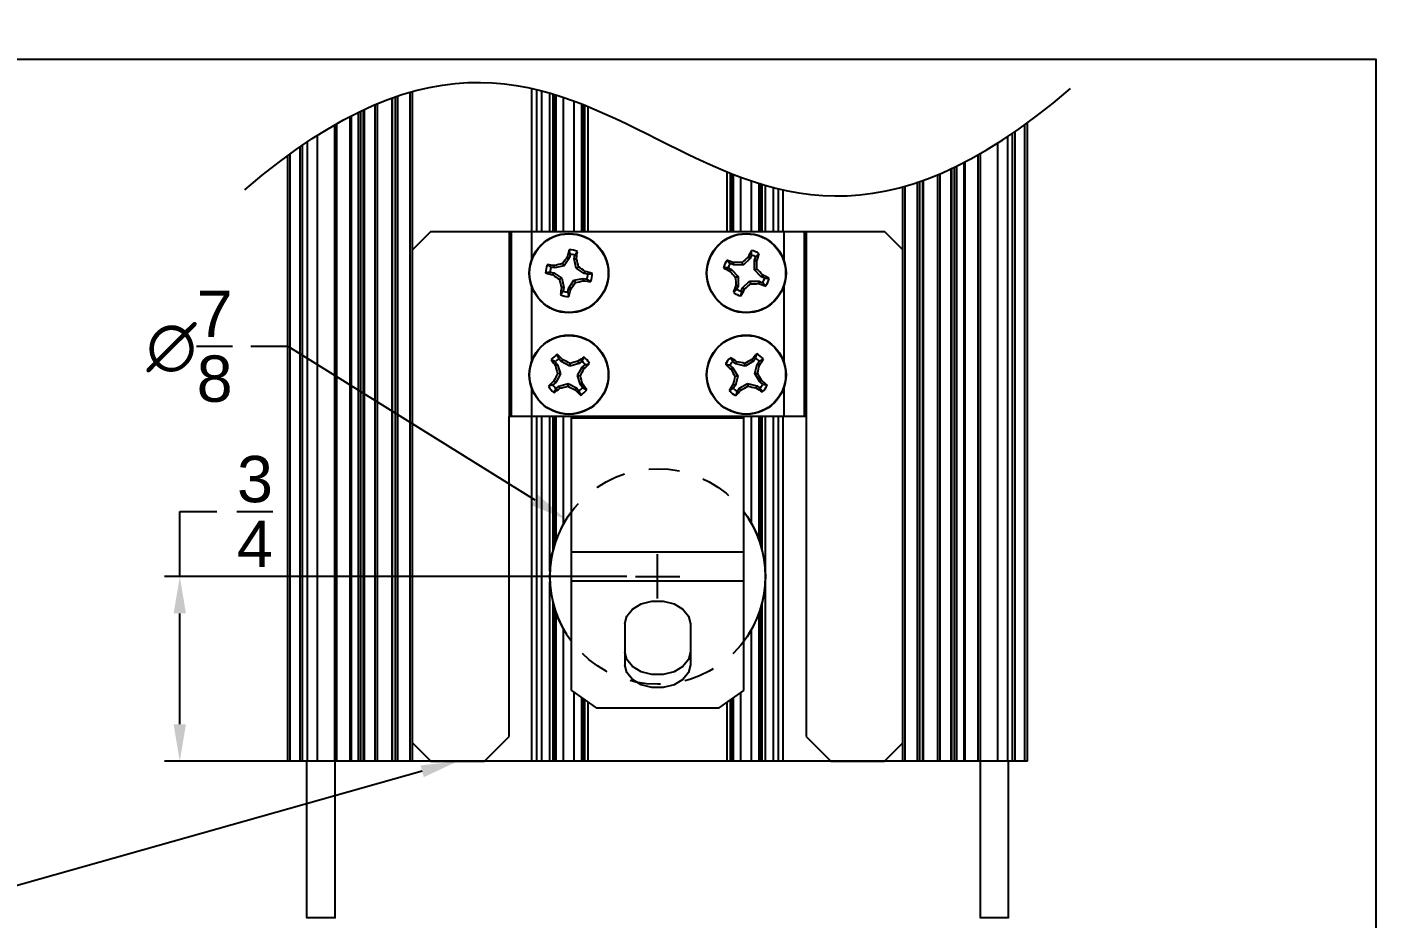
# Model space of a CAD drawing. Extents: x 0 to 10.6, y -9.5 to 0.1.
# Drawn here: x 4.96 to 10.43, y -3.48 to 0.13 of the extents above; entities that cross this region are included whole.
import ezdxf
from ezdxf import colors
from ezdxf.entities.mleader import LeaderData, LeaderLine
from ezdxf.math import Vec2, Vec3

# ---------------------------------------------------------------- set-up
doc = ezdxf.new("R2010")
doc.units = 0
doc.header["$LTSCALE"] = 0.5
doc.header["$MEASUREMENT"] = 0
doc.linetypes.add('DASHED', pattern=[0.75, 0.5, -0.25])
doc.layers.get('Defpoints').update_dxf_attribs({"linetype": 'CONTINUOUS'})
for name, color, linetype in [('Brackets', 181, 'CONTINUOUS'), ('Dimension', 10, 'CONTINUOUS'), ('FAB DWG', 221, 'CONTINUOUS'), ('Hardware', 242, 'CONTINUOUS'), ('Housing', 150, 'CONTINUOUS')]:
    doc.layers.add(name, color=color, linetype=linetype)
doc.layers.add('Text-Unprinted', color=131, linetype='CONTINUOUS', plot=False)
doc.styles.get("Standard").update_dxf_attribs({"font": 'arial.ttf'})
doc.dimstyles.get("Standard").update_dxf_attribs({"dimtxt": 0.18, "dimasz": 0.18, "dimexe": 0.18, "dimexo": 0.0625, "dimgap": 0.09, "dimtad": 0, "dimtih": 1, "dimtoh": 1, "dimdec": 4, "dimzin": 0, "dimdsep": 46, "dimtxsty": 'Standard', "dimcen": 0.09, "dimadec": 0, "dimazin": 0, "dimtfac": 1, "dimtdec": 4, "dimtofl": 0, "dimtmove": 0, "dimatfit": 3, "dimfxl": 1, "dimtolj": 1, "dimtzin": 0, "dimarcsym": 0})

# ---------------------------------------------------------------- blocks, each defined once
blk = doc.blocks.new('*D0')
at = {"layer": 'Defpoints', "color": 0, "transparency": 16777216}
for p in [(192.3675, -122.0721), (194.3058, -122.0721), (195.8058, -122.8221)]:
    blk.add_point(p, dxfattribs=at)
at = {"layer": 'FAB DWG', "color": 0, "lineweight": -2, "transparency": 16777216}
for p, q in [((192.3675, -122.0721), (192.3675, -121.8084)), ((192.3675, -121.8084), (192.5175, -121.8084)), ((194.1808, -122.0721), (192.305, -122.0721)), ((192.3675, -122.6721), (192.3675, -122.2221)), ((195.6808, -122.8221), (192.305, -122.8221))]:
    blk.add_line(p, q, dxfattribs=at)
at = {"layer": 'FAB DWG', "color": 0, "transparency": 16777216}
for points in [[(192.3425, -122.2221), (192.3925, -122.2221), (192.3675, -122.0721)], [(192.3425, -122.6721), (192.3925, -122.6721), (192.3675, -122.8221)]]:
    blk.add_solid(points, dxfattribs=at)
at = {"layer": 'FAB DWG', "transparency": 16777216, "insert": (192.6725, -121.8084), "char_height": 0.15, "attachment_point": 5}
blk.add_mtext('\\A1;{\\H1.25333x;{\\H1x;\\S3/4;}}', dxfattribs=at)
blk = doc.blocks.new('*D1')
at = {"layer": 'Defpoints', "color": 0, "transparency": 16777216}
for p in [(193.9345, -121.8408), (194.6771, -122.3035)]:
    blk.add_point(p, dxfattribs=at)
at = {"layer": 'FAB DWG', "color": 0, "lineweight": -2, "transparency": 16777216}
for p, q in [((192.6558, -121.1374), (192.8058, -121.1374)), ((192.8058, -121.1374), (193.8072, -121.7614)), ((194.3058, -122.1621), (194.3058, -121.9821)), ((194.2158, -122.0721), (194.3958, -122.0721))]:
    blk.add_line(p, q, dxfattribs=at)
at = {"layer": 'FAB DWG', "color": 0, "transparency": 16777216}
blk.add_solid([(193.8204, -121.7402), (193.794, -121.7826), (193.9345, -121.8408)], dxfattribs=at)
at = {"layer": 'FAB DWG', "transparency": 16777216, "insert": (192.4071, -121.1374), "char_height": 0.15, "attachment_point": 5}
blk.add_mtext('\\A1;{\\H1.25333x;∅{\\H1x;\\S7/8;}}', dxfattribs=at)

msp = doc.modelspace()

# ---------------------------------------------------------------- linework, layer by layer
at = {"layer": 'Brackets', "linetype": 'Continuous', "lineweight": 25, "transparency": 16777216}
for p, q in [((6.59818, -0.69795), (6.52387, -0.77226)), ((6.59818, -0.69795), (8.43756, -0.69795)), ((6.91548, -0.69795), (6.91548, -1.44795)), ((6.92348, -0.69795), (6.92348, -1.44795)), ((7.00618, -0.69795), (7.00618, -0.81362)), ((8.02956, -0.69795), (8.02956, -0.81362)), ((8.11226, -0.69795), (8.11226, -1.44795)), ((8.12026, -0.69795), (8.12026, -2.74795)), ((8.51187, -0.77226), (8.43756, -0.69795)), ((7.00618, -0.91977), (7.00618, -1.22612)), ((8.02956, -0.91977), (8.02956, -1.22612)), ((7.00618, -1.33227), (7.00618, -1.44795)), ((8.02956, -1.33227), (8.02956, -1.44795)), ((8.12026, -1.44795), (6.91548, -1.44795)), ((6.91548, -2.74795), (6.91548, -1.44795)), ((7.16787, -2.56054), (7.16787, -1.44795)), ((7.16787, -1.4536), (7.86787, -1.4536)), ((7.86787, -2.56054), (7.86787, -1.44795)), ((7.16787, -1.99825), (7.86787, -1.99825)), ((7.16787, -2.1152), (7.86787, -2.1152)), ((7.38487, -2.2905), (7.38487, -2.45596)), ((7.65087, -2.2905), (7.65087, -2.45596)), ((7.16787, -2.56054), (7.26787, -2.63125)), ((7.76787, -2.63125), (7.86787, -2.56054)), ((7.26787, -2.63125), (7.76787, -2.63125)), ((6.52387, -2.77363), (6.59818, -2.84795)), ((6.81548, -2.84795), (6.91548, -2.74795)), ((8.12026, -2.74795), (8.22026, -2.84795)), ((8.43756, -2.84795), (8.51187, -2.77363)), ((6.59818, -2.84795), (6.81548, -2.84795)), ((8.22026, -2.84795), (8.43756, -2.84795))]:
    msp.add_line(p, q, dxfattribs=at)
at = {"layer": 'Brackets', "linetype": 'Continuous', "lineweight": 25, "transparency": 16777216, "flags": 128}
for points in [[(7.38487, -2.2905), (7.39289, -2.25833), (7.41599, -2.23005), (7.45137, -2.20905), (7.49478, -2.19788), (7.54097, -2.19788), (7.58437, -2.20905), (7.61976, -2.23005), (7.64285, -2.25833), (7.65087, -2.2905)], [(7.65087, -2.40314), (7.64285, -2.4353), (7.61976, -2.46359), (7.58437, -2.48458), (7.54097, -2.49575), (7.49478, -2.49575), (7.45137, -2.48458), (7.41599, -2.46359), (7.39289, -2.4353), (7.38487, -2.40314)], [(7.65087, -2.45596), (7.64285, -2.48812), (7.61976, -2.51641), (7.58437, -2.5374), (7.54097, -2.54858), (7.49478, -2.54858), (7.45137, -2.5374), (7.41599, -2.51641), (7.39289, -2.48812), (7.38487, -2.45596)]]:
    msp.add_lwpolyline(points, dxfattribs=at)
at = {"layer": 'Dimension', "transparency": 16777216}
msp.add_open_spline([(5.84296, -0.5286), (6.61187, 0.13253), (7.51788, -0.32295), (8.42389, -0.77843), (9.1928, -0.1173)], degree=3, dxfattribs=at)
at = {"layer": 'Hardware', "linetype": 'Continuous', "lineweight": 25, "transparency": 16777216}
for p, q in [((7.15998, -0.80492), (7.13846, -0.8376)), ((7.15998, -0.80492), (7.1511, -0.80131)), ((7.16281, -0.79015), (7.15934, -0.77191)), ((7.16281, -0.79015), (7.15998, -0.80492)), ((7.17938, -0.80864), (7.18222, -0.79387)), ((7.17938, -0.80864), (7.18897, -0.80858)), ((7.18728, -0.84697), (7.17938, -0.80864)), ((7.89263, -0.80676), (7.86457, -0.83403)), ((7.89263, -0.80676), (7.88474, -0.80132)), ((7.89858, -0.79294), (7.89263, -0.80676)), ((7.89858, -0.79294), (7.89912, -0.77438)), ((7.91022, -0.85371), (7.91078, -0.81458)), ((7.91078, -0.81458), (7.91673, -0.80076)), ((7.91078, -0.81458), (7.92015, -0.81658)), ((7.08163, -0.86207), (7.06339, -0.86554)), ((7.08163, -0.86207), (7.0964, -0.8649)), ((7.10013, -0.8455), (7.08536, -0.84266)), ((7.0964, -0.8649), (7.0928, -0.87378)), ((7.0964, -0.8649), (7.12909, -0.88642)), ((7.10013, -0.8455), (7.10006, -0.83591)), ((7.13846, -0.8376), (7.10013, -0.8455)), ((7.13846, -0.8376), (7.13207, -0.82818)), ((7.18728, -0.84697), (7.1967, -0.84059)), ((7.21996, -0.86849), (7.18728, -0.84697)), ((7.21996, -0.86849), (7.22357, -0.85961)), ((7.23473, -0.87133), (7.21996, -0.86849)), ((7.23473, -0.87133), (7.25298, -0.86785)), ((7.80381, -0.84567), (7.78525, -0.84513)), ((7.80381, -0.84567), (7.81762, -0.85163)), ((7.82544, -0.83348), (7.81163, -0.82753)), ((7.81762, -0.85163), (7.81218, -0.85952)), ((7.81762, -0.85163), (7.8449, -0.87969)), ((7.82544, -0.83348), (7.82744, -0.82411)), ((7.86457, -0.83403), (7.82544, -0.83348)), ((7.86457, -0.83403), (7.86036, -0.82346)), ((7.91022, -0.85371), (7.92079, -0.8495)), ((7.9375, -0.88177), (7.91022, -0.85371)), ((7.9375, -0.88177), (7.94294, -0.87387)), ((7.12909, -0.88642), (7.11967, -0.89281)), ((7.13698, -0.92475), (7.1274, -0.92482)), ((7.12909, -0.88642), (7.13698, -0.92475)), ((7.13698, -0.92475), (7.13415, -0.93952)), ((7.15355, -0.94325), (7.15639, -0.92848)), ((7.15639, -0.92848), (7.17791, -0.89579)), ((7.15639, -0.92848), (7.16527, -0.93208)), ((7.17791, -0.89579), (7.21624, -0.8879)), ((7.17791, -0.89579), (7.1843, -0.90521)), ((7.21624, -0.8879), (7.2163, -0.89748)), ((7.21624, -0.8879), (7.23101, -0.89073)), ((7.8449, -0.87969), (7.83432, -0.88389)), ((7.84434, -0.91882), (7.83497, -0.91681)), ((7.84434, -0.91882), (7.83839, -0.93263)), ((7.8449, -0.87969), (7.84434, -0.91882)), ((7.85654, -0.94045), (7.86249, -0.92664)), ((7.86249, -0.92664), (7.89055, -0.89936)), ((7.86249, -0.92664), (7.87038, -0.93207)), ((7.89055, -0.89936), (7.89475, -0.90993)), ((7.89055, -0.89936), (7.92968, -0.89991)), ((7.92968, -0.89991), (7.92768, -0.90929)), ((7.92968, -0.89991), (7.94349, -0.90587)), ((7.95131, -0.88772), (7.9375, -0.88177)), ((7.95131, -0.88772), (7.96987, -0.88826)), ((7.15355, -0.94325), (7.15703, -0.96149)), ((7.85654, -0.94045), (7.85599, -0.95901)), ((7.91529, -1.21243), (7.92016, -1.19451)), ((7.10236, -1.22662), (7.08612, -1.2176)), ((7.10236, -1.22662), (7.11189, -1.23825)), ((7.11189, -1.23825), (7.10343, -1.24276)), ((7.11189, -1.23825), (7.12321, -1.27571)), ((7.12717, -1.22573), (7.11764, -1.2141)), ((7.12717, -1.22573), (7.13326, -1.21833)), ((7.16167, -1.24422), (7.12717, -1.22573)), ((7.16167, -1.24422), (7.16279, -1.2329)), ((7.19913, -1.2329), (7.16167, -1.24422)), ((7.19316, -1.28268), (7.21165, -1.24819)), ((7.19913, -1.2329), (7.19462, -1.22444)), ((7.21076, -1.22337), (7.19913, -1.2329)), ((7.21076, -1.22337), (7.21978, -1.20714)), ((7.21165, -1.24819), (7.22328, -1.23866)), ((7.21165, -1.24819), (7.21905, -1.25427)), ((7.81079, -1.24147), (7.79287, -1.23659)), ((7.81079, -1.24147), (7.82282, -1.25049)), ((7.82282, -1.25049), (7.81569, -1.25689)), ((7.83468, -1.23469), (7.82265, -1.22566)), ((7.82282, -1.25049), (7.84276, -1.28417)), ((7.83468, -1.23469), (7.83882, -1.22604)), ((7.87259, -1.2444), (7.83468, -1.23469)), ((7.87259, -1.2444), (7.87098, -1.23314)), ((7.90626, -1.22446), (7.87259, -1.2444)), ((7.90626, -1.22446), (7.89986, -1.21732)), ((7.91529, -1.21243), (7.90626, -1.22446)), ((7.91236, -1.27423), (7.92207, -1.23632)), ((7.92207, -1.23632), (7.93109, -1.22428)), ((7.92207, -1.23632), (7.93071, -1.24046)), ((7.10472, -1.31021), (7.09309, -1.31974)), ((7.10472, -1.31021), (7.09732, -1.30412)), ((7.12321, -1.27571), (7.10472, -1.31021)), ((7.12321, -1.27571), (7.11188, -1.27459)), ((7.20448, -1.32014), (7.19316, -1.28268)), ((7.19316, -1.28268), (7.20448, -1.28381)), ((7.84276, -1.28417), (7.8315, -1.28578)), ((7.84276, -1.28417), (7.83305, -1.32208)), ((7.91236, -1.27423), (7.92362, -1.27262)), ((7.9323, -1.3079), (7.91236, -1.27423)), ((7.9323, -1.3079), (7.93943, -1.3015)), ((7.94433, -1.31692), (7.9323, -1.3079)), ((7.1056, -1.33502), (7.09659, -1.35126)), ((7.1056, -1.33502), (7.11724, -1.3255)), ((7.11724, -1.3255), (7.1547, -1.31417)), ((7.11724, -1.3255), (7.12175, -1.33395)), ((7.1547, -1.31417), (7.15357, -1.3255)), ((7.1547, -1.31417), (7.1892, -1.33266)), ((7.1892, -1.33266), (7.18311, -1.34006)), ((7.1892, -1.33266), (7.19873, -1.3443)), ((7.20448, -1.32014), (7.21294, -1.31563)), ((7.21401, -1.33178), (7.20448, -1.32014)), ((7.21401, -1.33178), (7.23025, -1.34079)), ((7.83305, -1.32208), (7.82403, -1.33411)), ((7.83305, -1.32208), (7.82441, -1.31793)), ((7.83983, -1.34597), (7.83495, -1.36388)), ((7.83983, -1.34597), (7.84886, -1.33393)), ((7.84886, -1.33393), (7.88253, -1.31399)), ((7.84886, -1.33393), (7.85525, -1.34107)), ((7.88253, -1.31399), (7.88414, -1.32526)), ((7.88253, -1.31399), (7.92044, -1.32371)), ((7.92044, -1.32371), (7.9163, -1.33235)), ((7.92044, -1.32371), (7.93247, -1.33273)), ((7.94433, -1.31692), (7.96224, -1.3218)), ((6.09417, -2.84795), (6.09417, -3.48202)), ((6.20917, -3.48202), (6.20917, -2.84795)), ((6.20937, -3.48202), (6.20937, -2.84795)), ((8.82638, -2.84795), (8.82638, -3.48202)), ((8.82657, -2.84795), (8.82657, -3.48202)), ((8.94157, -3.48202), (8.94157, -2.84795)), ((6.09417, -3.48202), (6.20917, -3.48202)), ((6.20917, -3.48202), (6.20937, -3.48202)), ((8.82638, -3.48202), (8.82657, -3.48202)), ((8.82657, -3.48202), (8.94157, -3.48202))]:
    msp.add_line(p, q, dxfattribs=at)
for centre, radius in [((7.15818, -0.8667), 0.161), ((7.15818, -0.8667), 0.15947), ((7.87756, -0.8667), 0.161), ((7.87756, -0.8667), 0.15947), ((7.15818, -1.2792), 0.161), ((7.15818, -1.2792), 0.15947), ((7.87756, -1.2792), 0.161), ((7.87756, -1.2792), 0.15947)]:
    msp.add_circle(centre, radius, dxfattribs=at)
for centre, radius, start, end in [((7.94191, -1.38135), 0.98072, 143.74072, 145.66458), ((7.89061, -0.99274), 0.76388, 163.19643, 165.48709), ((7.15818, -0.8667), 0.0948, 68.97451, 89.30024), ((7.15818, -0.8667), 0.07669, 71.73579, 86.53895), ((6.43113, -0.71267), 0.76388, 352.78766, 355.07832), ((6.23963, -1.05469), 0.98072, 12.61016, 14.53402), ((7.87756, -0.8667), 0.0948, 146.52536, 166.85109), ((7.57042, -1.54345), 0.76388, 70.33851, 72.62917), ((8.53191, -1.5382), 0.98072, 131.29157, 133.21543), ((8.56559, -1.14766), 0.76388, 150.74728, 153.03793), ((7.87756, -0.8667), 0.07669, 59.28664, 74.0898), ((7.87756, -0.8667), 0.0948, 56.52536, 76.85109), ((7.2008, -0.55956), 0.76388, 340.33851, 342.62917), ((6.94007, -0.85226), 0.98072, 0.16101, 2.08487), ((7.15818, -0.8667), 0.0948, 158.97451, 179.30024), ((7.28422, -0.13427), 0.76388, 253.19643, 255.48709), ((7.00416, -1.59375), 0.76388, 82.78766, 85.07832), ((7.15818, -0.8667), 0.07669, 161.73579, 176.53895), ((7.67284, -0.08298), 0.98072, 233.74072, 235.66458), ((7.34618, -1.78525), 0.98072, 102.61016, 104.53402), ((6.64353, -1.65042), 0.98072, 53.74072, 55.66458), ((7.03214, -1.59912), 0.76388, 73.19643, 75.48709), ((7.15818, -0.8667), 0.07669, 341.73579, 356.53895), ((7.15818, -0.8667), 0.0948, 338.97451, 359.30024), ((8.15853, -0.17866), 0.76388, 240.74728, 243.03793), ((7.87756, -0.8667), 0.07669, 149.28664, 164.0898), ((8.54906, -0.21235), 0.98072, 221.29157, 223.21543), ((7.86312, -1.80418), 0.98072, 90.16101, 92.08487), ((7.20606, -1.52105), 0.98072, 41.29157, 43.21543), ((7.59659, -1.55473), 0.76388, 60.74728, 63.03793), ((8.07674, -0.6787), 0.98072, 192.61016, 194.53402), ((7.88524, -1.02072), 0.76388, 172.78766, 175.07832), ((6.37446, -0.35204), 0.98072, 323.74072, 325.66458), ((6.97019, 0.05186), 0.98072, 282.61016, 284.53402), ((7.31221, -0.13964), 0.76388, 262.78766, 265.07832), ((8.55432, -1.17383), 0.76388, 160.33851, 162.62917), ((8.81504, -0.88114), 0.98072, 180.16101, 182.08487), ((7.22321, -0.1952), 0.98072, 311.29157, 313.21543), ((7.892, 0.07079), 0.98072, 270.16101, 272.08487), ((8.1847, -0.18994), 0.76388, 250.33851, 252.62917), ((7.87756, -0.8667), 0.07669, 329.28664, 344.0898), ((7.87756, -0.8667), 0.0948, 326.52536, 346.85109), ((7.15818, -0.8667), 0.0948, 248.97451, 269.30024), ((7.15818, -0.8667), 0.07669, 251.73579, 266.53895), ((6.42576, -0.74066), 0.76388, 343.19643, 345.48709), ((7.87756, -0.8667), 0.0948, 236.52536, 256.85109), ((7.87756, -0.8667), 0.07669, 239.28664, 254.0898), ((7.18953, -0.58573), 0.76388, 330.74728, 333.03793), ((7.15818, -1.2792), 0.0948, 119.15185, 139.47758), ((6.57427, -1.73896), 0.76388, 42.965, 45.25566), ((8.48055, -1.71363), 0.76388, 137.18916, 139.47981), ((7.87756, -1.2792), 0.0948, 42.96724, 63.29297), ((7.72404, -0.79739), 0.76388, 213.37377, 215.66443), ((7.15818, -1.2792), 0.07669, 121.91313, 136.71629), ((8.05536, -1.00687), 0.98072, 193.91807, 195.84192), ((6.71432, -2.10507), 0.98072, 62.7875, 64.71136), ((7.43052, -2.17637), 0.98072, 103.91807, 105.84192), ((7.63999, -1.84505), 0.76388, 123.37377, 125.66443), ((6.33231, -0.83533), 0.98072, 332.7875, 334.71136), ((7.15818, -1.2792), 0.07669, 31.91313, 46.71629), ((6.69842, -0.69529), 0.76388, 312.965, 315.25566), ((7.15818, -1.2792), 0.0948, 29.15185, 49.47758), ((7.87756, -1.2792), 0.0948, 132.96724, 153.29297), ((8.31199, -0.67621), 0.76388, 227.18916, 229.47981), ((7.87756, -1.2792), 0.07669, 135.72852, 150.53168), ((7.42033, -1.86509), 0.76388, 56.78039, 59.07105), ((8.68375, -0.8005), 0.98072, 207.73345, 209.65731), ((7.64375, -2.18717), 0.98072, 76.60289, 78.52675), ((8.35625, -2.08538), 0.98072, 117.73345, 119.65731), ((7.87756, -1.2792), 0.07669, 45.72852, 60.53168), ((6.96958, -1.04538), 0.98072, 346.60289, 348.52675), ((7.29166, -0.82197), 0.76388, 326.78039, 329.07105), ((7.61795, -1.86311), 0.76388, 132.965, 135.25566), ((7.98406, -1.72306), 0.98072, 152.7875, 154.71136), ((6.26101, -1.55153), 0.98072, 13.91807, 15.84192), ((8.78553, -1.51301), 0.98072, 166.60289, 168.52675), ((7.07137, -1.75789), 0.98072, 27.73345, 29.65731), ((7.44312, -1.88219), 0.76388, 47.18916, 49.47981), ((7.15818, -1.2792), 0.0948, 209.15185, 229.47758), ((7.15818, -1.2792), 0.07669, 211.91313, 226.71629), ((6.67638, -0.71334), 0.76388, 303.37377, 305.66443), ((6.88585, -0.38202), 0.98072, 283.91807, 285.84192), ((7.60205, -0.45332), 0.98072, 242.7875, 244.71136), ((7.74209, -0.81944), 0.76388, 222.965, 225.25566), ((7.15818, -1.2792), 0.07669, 301.91313, 316.71629), ((7.15818, -1.2792), 0.0948, 299.15185, 319.47758), ((6.59233, -1.761), 0.76388, 33.37377, 35.66443), ((8.46345, -1.73643), 0.76388, 146.78039, 149.07105), ((7.87756, -1.2792), 0.0948, 222.96724, 243.29297), ((7.87756, -1.2792), 0.07669, 225.72852, 240.53168), ((7.27457, -0.84476), 0.76388, 317.18916, 319.47981), ((7.39887, -0.47301), 0.98072, 297.73345, 299.65731), ((8.11137, -0.37122), 0.98072, 256.60289, 258.52675), ((8.33479, -0.6933), 0.76388, 236.78039, 239.07105), ((7.87756, -1.2792), 0.07669, 315.72852, 330.53168), ((7.87756, -1.2792), 0.0948, 312.96724, 333.29297), ((6.10417, -3.48202), 0.01, 180, 192.5), ((6.19917, -3.48202), 0.01, 347.5, 0), ((6.19937, -3.48202), 0.01, 347.5, 0), ((8.83638, -3.48202), 0.01, 180, 192.5), ((8.83657, -3.48202), 0.01, 180, 192.5), ((8.93157, -3.48202), 0.01, 347.5, 0)]:
    msp.add_arc(centre, radius, start, end, dxfattribs=at)
for points in [[(7.18222, -0.79387), (7.18393, -0.79117), (7.18726, -0.78593), (7.19058, -0.78073), (7.1922, -0.77821)], [(7.81163, -0.82753), (7.80936, -0.82528), (7.80496, -0.8209), (7.8006, -0.81653), (7.79848, -0.81441)], [(7.91673, -0.80076), (7.91898, -0.7985), (7.92336, -0.7941), (7.92773, -0.78974), (7.92985, -0.78762)], [(7.08536, -0.84266), (7.08266, -0.84095), (7.07742, -0.83762), (7.07222, -0.8343), (7.0697, -0.83268)], [(7.23101, -0.89073), (7.23371, -0.89244), (7.23895, -0.89577), (7.24415, -0.89909), (7.24667, -0.90071)], [(7.94349, -0.90587), (7.94576, -0.90812), (7.95016, -0.9125), (7.95452, -0.91686), (7.95663, -0.91898)], [(7.13415, -0.93952), (7.13244, -0.94222), (7.12911, -0.94746), (7.12579, -0.95266), (7.12417, -0.95518)], [(7.83839, -0.93263), (7.83614, -0.93489), (7.83176, -0.93929), (7.82739, -0.94365), (7.82527, -0.94577)], [(7.11764, -1.2141), (7.11667, -1.21106), (7.11478, -1.20515), (7.11291, -1.19926), (7.11201, -1.19641)], [(7.22328, -1.23866), (7.22632, -1.23768), (7.23224, -1.23579), (7.23812, -1.23392), (7.24097, -1.23302)], [(7.82265, -1.22566), (7.82097, -1.22294), (7.81772, -1.21765), (7.81451, -1.21239), (7.81295, -1.20983)], [(7.93109, -1.22428), (7.93381, -1.22261), (7.9391, -1.21936), (7.94437, -1.21615), (7.94693, -1.21458)], [(7.09309, -1.31974), (7.09004, -1.32071), (7.08413, -1.32261), (7.07825, -1.32447), (7.07539, -1.32538)], [(7.19873, -1.3443), (7.1997, -1.34734), (7.20159, -1.35325), (7.20346, -1.35913), (7.20436, -1.36199)], [(7.82403, -1.33411), (7.8213, -1.33578), (7.81602, -1.33903), (7.81075, -1.34225), (7.80819, -1.34381)], [(7.93247, -1.33273), (7.93414, -1.33545), (7.9374, -1.34074), (7.94061, -1.34601), (7.94217, -1.34857)]]:
    msp.add_open_spline(points, degree=3, knots=[0, 0, 0, 0, 0.5143015, 1, 1, 1, 1], dxfattribs=at)
at = {"layer": 'Housing', "linetype": 'Continuous', "lineweight": 25, "transparency": 16777216}
for p, q in [((6.43917, -0.15627), (6.43917, -2.84795)), ((6.44274, -2.84795), (6.44274, -0.15499)), ((6.45387, -2.84795), (6.45387, -0.15107)), ((6.46387, -2.84795), (6.46387, -0.14766)), ((6.51387, -2.84795), (6.51387, -0.13209)), ((6.52387, -2.84795), (6.52387, -0.12928)), ((7.00818, -0.69795), (7.00818, -0.11718)), ((7.02818, -0.69795), (7.02818, -0.12181)), ((7.04818, -0.69795), (7.04818, -0.12682)), ((7.0809, -0.69795), (7.0809, -0.1358)), ((7.09376, -0.69795), (7.09376, -0.13959)), ((7.09743, -0.69795), (7.09743, -0.1407)), ((7.10029, -0.69795), (7.10029, -0.14157)), ((7.10242, -0.69795), (7.10242, -0.14222)), ((7.1056, -0.69795), (7.1056, -0.14321)), ((7.1366, -0.69795), (7.1366, -0.15322)), ((6.30387, -2.84795), (6.30387, -0.21383)), ((6.31387, -2.84795), (6.31387, -0.20899)), ((6.325, -2.84795), (6.325, -0.20371)), ((6.32857, -2.84795), (6.32857, -0.20204)), ((6.37208, -2.84795), (6.37208, -0.18264)), ((6.38179, -2.84795), (6.38179, -0.17856)), ((7.17977, -0.69795), (7.17977, -0.16845)), ((7.21077, -0.69795), (7.21077, -0.18023)), ((7.21077, -0.69795), (7.21077, -0.18023)), ((7.21395, -0.69795), (7.21395, -0.18148)), ((7.21608, -0.18232), (7.21608, -0.69795)), ((7.21894, -0.69795), (7.21894, -0.18345)), ((7.22261, -0.69795), (7.22261, -0.18491)), ((7.23546, -0.69795), (7.23546, -0.1901)), ((6.20787, -2.84795), (6.20787, -0.26492)), ((6.21724, -2.84795), (6.21724, -0.25958)), ((6.27018, -2.84795), (6.27018, -0.23082)), ((6.27582, -2.84795), (6.27582, -0.22791)), ((9.00787, -2.84795), (9.00787, -0.26392)), ((9.01787, -2.84795), (9.01787, -0.25665)), ((6.13787, -2.84795), (6.13787, -0.30726)), ((8.93787, -2.84795), (8.93787, -0.31261)), ((8.95787, -2.84795), (8.95787, -0.2991)), ((8.96787, -2.84795), (8.96787, -0.29223)), ((6.02787, -2.84795), (6.02787, -0.38199)), ((6.06787, -2.84795), (6.06787, -0.35368)), ((6.07787, -2.84795), (6.07787, -0.34681)), ((6.09787, -2.84795), (6.09787, -0.3333)), ((8.82787, -2.84795), (8.82787, -0.38098)), ((8.89787, -2.84795), (8.89787, -0.33865)), ((6.01787, -2.84795), (6.01787, -0.38926)), ((8.72187, -2.84795), (8.72187, -0.43692)), ((8.73187, -2.84795), (8.73187, -0.43207)), ((8.75993, -0.418), (8.75993, -2.84795)), ((8.76556, -2.84795), (8.76556, -0.41509)), ((8.8185, -2.84795), (8.8185, -0.38633)), ((7.80028, -0.69795), (7.80028, -0.45579)), ((7.81314, -0.69795), (7.81314, -0.46098)), ((7.81681, -0.69795), (7.81681, -0.46244)), ((7.81967, -0.69795), (7.81967, -0.46357)), ((7.82179, -0.69795), (7.82179, -0.46441)), ((7.82498, -0.69795), (7.82498, -0.46566)), ((7.82498, -0.69795), (7.82498, -0.46566)), ((7.85598, -0.69795), (7.85598, -0.47745)), ((8.593, -2.84795), (8.593, -0.49092)), ((8.59657, -2.84795), (8.59657, -0.48964)), ((8.65395, -2.84795), (8.65395, -0.46735)), ((8.66367, -2.84795), (8.66367, -0.46326)), ((8.70717, -0.44387), (8.70717, -2.84795)), ((8.71074, -2.84795), (8.71074, -0.4422)), ((7.89914, -0.69795), (7.89914, -0.49267)), ((7.93014, -0.69795), (7.93014, -0.50269)), ((7.93014, -0.69795), (7.93014, -0.50269)), ((7.93333, -0.69795), (7.93333, -0.50367)), ((7.93545, -0.50433), (7.93545, -0.69795)), ((7.93831, -0.69795), (7.93831, -0.5052)), ((7.94198, -0.69795), (7.94198, -0.5063)), ((7.95484, -0.69795), (7.95484, -0.51009)), ((7.98756, -0.69795), (7.98756, -0.51907)), ((8.00756, -0.69795), (8.00756, -0.52408)), ((8.02756, -0.69795), (8.02756, -0.52872)), ((8.51187, -2.84795), (8.51187, -0.51663)), ((8.52187, -2.84795), (8.52187, -0.51382)), ((8.57187, -2.84795), (8.57187, -0.49824)), ((8.58187, -2.84795), (8.58187, -0.49483)), ((7.00818, -2.84795), (7.00818, -1.44795)), ((7.02818, -2.84795), (7.02818, -1.44795)), ((7.04818, -2.84795), (7.04818, -1.44795)), ((7.0809, -2.07637), (7.0809, -1.44795)), ((7.09376, -1.99054), (7.09376, -1.44795)), ((7.09743, -1.97696), (7.09743, -1.44795)), ((7.10029, -1.96748), (7.10029, -1.44795)), ((7.10242, -1.96082), (7.10242, -1.44795)), ((7.1056, -1.95152), (7.1056, -1.44795)), ((7.1366, -1.88338), (7.1366, -1.44795)), ((7.89914, -1.88338), (7.89914, -1.44795)), ((7.93014, -1.95152), (7.93014, -1.44795)), ((7.93014, -1.95152), (7.93014, -1.44795)), ((7.93333, -1.96082), (7.93333, -1.44795)), ((7.93545, -1.44795), (7.93545, -1.96748)), ((7.93831, -1.97696), (7.93831, -1.44795)), ((7.94198, -1.99054), (7.94198, -1.44795)), ((7.95484, -2.07635), (7.95484, -1.44795)), ((7.98756, -2.84795), (7.98756, -1.44795)), ((8.00756, -2.84795), (8.00756, -1.44795)), ((8.02756, -2.84795), (8.02756, -1.44795)), ((7.0809, -2.84795), (7.0809, -2.11953)), ((7.95484, -2.84795), (7.95484, -2.11954)), ((7.09376, -2.84795), (7.09376, -2.20535)), ((7.09743, -2.84795), (7.09743, -2.21893)), ((7.10029, -2.84795), (7.10029, -2.22841)), ((7.10242, -2.84795), (7.10242, -2.23507)), ((7.93333, -2.84795), (7.93333, -2.23507)), ((7.93545, -2.22842), (7.93545, -2.84795)), ((7.93831, -2.84795), (7.93831, -2.21893)), ((7.94198, -2.84795), (7.94198, -2.20535)), ((7.1056, -2.84795), (7.1056, -2.24437)), ((7.93014, -2.84795), (7.93014, -2.24437)), ((7.93014, -2.84795), (7.93014, -2.24437)), ((7.1366, -2.84795), (7.1366, -2.31251)), ((7.89914, -2.84795), (7.89914, -2.31252)), ((7.17977, -2.84795), (7.17977, -2.56895)), ((7.85598, -2.84795), (7.85598, -2.56895)), ((7.21077, -2.84795), (7.21077, -2.59087)), ((7.21077, -2.84795), (7.21077, -2.59087)), ((7.21395, -2.84795), (7.21395, -2.59312)), ((7.21608, -2.59463), (7.21608, -2.84795)), ((7.21894, -2.84795), (7.21894, -2.59665)), ((7.22261, -2.84795), (7.22261, -2.59924)), ((7.23546, -2.84795), (7.23546, -2.60833)), ((7.80028, -2.84795), (7.80028, -2.60833)), ((7.81314, -2.84795), (7.81314, -2.59924)), ((7.81681, -2.84795), (7.81681, -2.59665)), ((7.81967, -2.84795), (7.81967, -2.59463)), ((7.82179, -2.84795), (7.82179, -2.59312)), ((7.82498, -2.84795), (7.82498, -2.59087)), ((7.82498, -2.84795), (7.82498, -2.59087)), ((9.01787, -2.84795), (6.01787, -2.84795))]:
    msp.add_line(p, q, dxfattribs=at)
at = {"layer": 'Housing', "linetype": 'DASHED', "ltscale": 0.5, "transparency": 16777216}
msp.add_circle((7.51787, -2.09795), 0.4375, dxfattribs=at)
at = {"layer": 'Housing', "transparency": 16777216}
for start, end in [(143.1301, 216.8699), (323.1301, 36.8699)]:
    msp.add_arc((7.51787, -2.09795), 0.4375, start, end, dxfattribs=at)
at = {"layer": 'Text-Unprinted', "ltscale": 0.5, "transparency": 16777216}
msp.add_lwpolyline([(0, -9.46762), (10.4319, -9.46762), (10.4319, 0), (0, 0)], close=True, dxfattribs=at)

# ---------------------------------------------------------------- dimensions: what is measured, and where the dimension line sits
at = {"layer": 'FAB DWG', "transparency": 16777216}
dim = msp.add_diameter_dim_2p(p1=(7.88918, -2.32933), p2=(7.14657, -1.86656), text='{\\H1.25333x;<>}', dimstyle='Standard', override={"dimtxt": 0.15, "dimasz": 0.15, "dimexe": 0.0625, "dimexo": 0.125, "dimlunit": 5, "dimclrt": 256}, dxfattribs=at)
dim.commit()
dim.dimension.update_dxf_attribs({"geometry": '*D1', "text_midpoint": (5.61911, -1.1632), "dimtype": 131, "insert": (-186.78795, 119.9742)})
dim = msp.add_linear_dim(base=(5.57954, -2.09795), p1=(9.01787, -2.84795), p2=(7.51787, -2.09795), angle=90, text='{\\H1.25333x;<>}', dimstyle='Standard', override={"dimtxt": 0.15, "dimasz": 0.15, "dimexe": 0.0625, "dimexo": 0.125, "dimlunit": 5, "dimclrt": 256}, dxfattribs=at)
dim.commit()
dim.dimension.update_dxf_attribs({"geometry": '*D0', "text_midpoint": (5.88456, -1.83419), "dimtype": 128, "insert": (-186.78795, 119.9742)})

# ---------------------------------------------------------------- leaders
ml = msp.add_multileader_mtext('Standard', dxfattribs=at)
ml.set_content('BRACKETS TO SIT ON EDGE OF FIXTURE', color=256)
ml.set_leader_properties()
ml.build(insert=Vec2(0, 0))
ml.multileader.update_dxf_attribs({"dogleg_length": 0.16021, "arrow_head_size": 0.15})
ctx = ml.context
ctx.base_point, ctx.char_height, ctx.arrow_head_size, ctx.landing_gap_size, ctx.plane_origin = Vec3(3.8082, -3.71112), 0.188, 0.15, 0.09, Vec3(8.41186, 0.03972)
ctx.text_align_type = 1
notes = []
notes.append((ctx, [(0, (1, 1, 0), (3.64798, -3.71112), (1, 0), 0.16021, [(0, [(6.70683, -2.84795)], 0, []), (1, [(3.50151, -2.84795)], 0, [])])]))
ctx.mtext.insert, ctx.mtext.width, ctx.mtext.defined_height, ctx.mtext.alignment, ctx.mtext.flow_direction = Vec3(4.9515, -3.61552), 2.3076853, 0.42602, 2, 5
for ctx, leaders in notes:
    for number, flags, end, landing, length, lines in leaders:
        leader = LeaderData()
        leader.index, (leader.has_last_leader_line, leader.has_dogleg_vector, leader.attachment_direction) = number, flags
        leader.last_leader_point, leader.dogleg_vector, leader.dogleg_length = Vec3(end), Vec3(landing), length
        for number, points, colour, breaks in lines:
            line = LeaderLine()
            line.index, line.vertices, line.color, line.breaks = number, Vec3.list(points), colors.encode_raw_color(colour), breaks
            leader.lines.append(line)
        ctx.leaders.append(leader)

doc.saveas('drawing.dxf')
